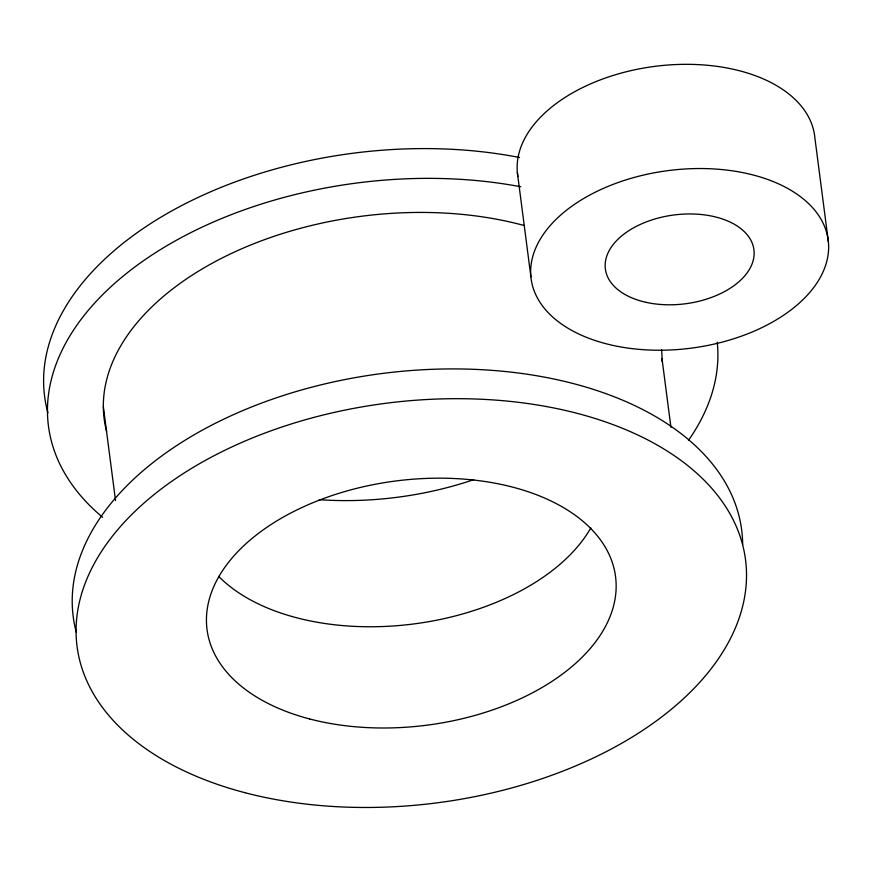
<?xml version="1.0" encoding="UTF-8"?>
<svg xmlns="http://www.w3.org/2000/svg" width="872" height="872" viewBox="0 0 872 872"><rect width="100%" height="100%" fill="white"/><g stroke="black" fill="none" stroke-linecap="round" stroke-linejoin="round"><path stroke-width="1.31" d="M828.4 241.947A149.788 89.522 -7.4 0 0 597.985 190.881A149.788 89.522 -7.4 0 0 612.558 345.312A149.788 89.522 -7.4 0 0 828.4 241.947L814.862 137.743A149.788 89.522 -7.4 0 0 654.48 66.414A149.788 89.522 -7.4 0 0 517.87 176.449M662.033 358.872L670.928 427.313M517.369 172.602L530.895 276.805M103.332 406.646L115.54 500.583M661.554 349.65A280.849 167.849 -7.4 0 1 662.022 361.52M106.613 431.455A280.849 167.849 -7.4 0 1 225.859 256.128A280.849 167.849 -7.4 0 1 524.399 225.576M47.949 412.947A337.028 201.41 -7.4 0 1 176.1 208.528A337.028 201.41 -7.4 0 1 519.538 157.516M717.242 342.238A337.028 201.41 -7.4 0 1 688.466 440.371M102.656 517.314A337.028 201.41 -7.4 0 1 127.748 272.424A337.028 201.41 -7.4 0 1 520.813 186.782M76.213 632.004A337.028 201.41 -7.4 0 1 380.835 373.663A337.028 201.41 -7.4 0 1 742.661 544.651M590.813 527.942A205.956 123.083 -7.4 0 1 414.135 623.894A205.956 123.083 -7.4 0 1 218.676 576.414M473.649 479.676A243.408 145.471 -7.4 0 1 319.315 499.689M244.901 792.681A337.028 201.41 -7.4 0 0 746.519 574.419A337.028 201.41 -7.4 0 0 242.481 442.148A337.028 201.41 -7.4 0 0 244.901 792.681M309.615 718.953A205.956 123.083 -7.4 0 0 616.155 585.57A205.956 123.083 -7.4 0 0 308.132 504.735A205.956 123.083 -7.4 0 0 309.615 718.953M646.108 302.344A74.894 44.755 -7.4 0 0 754.029 250.667A74.894 44.755 -7.4 0 0 638.816 225.129A74.894 44.755 -7.4 0 0 646.108 302.344"/></g></svg>
